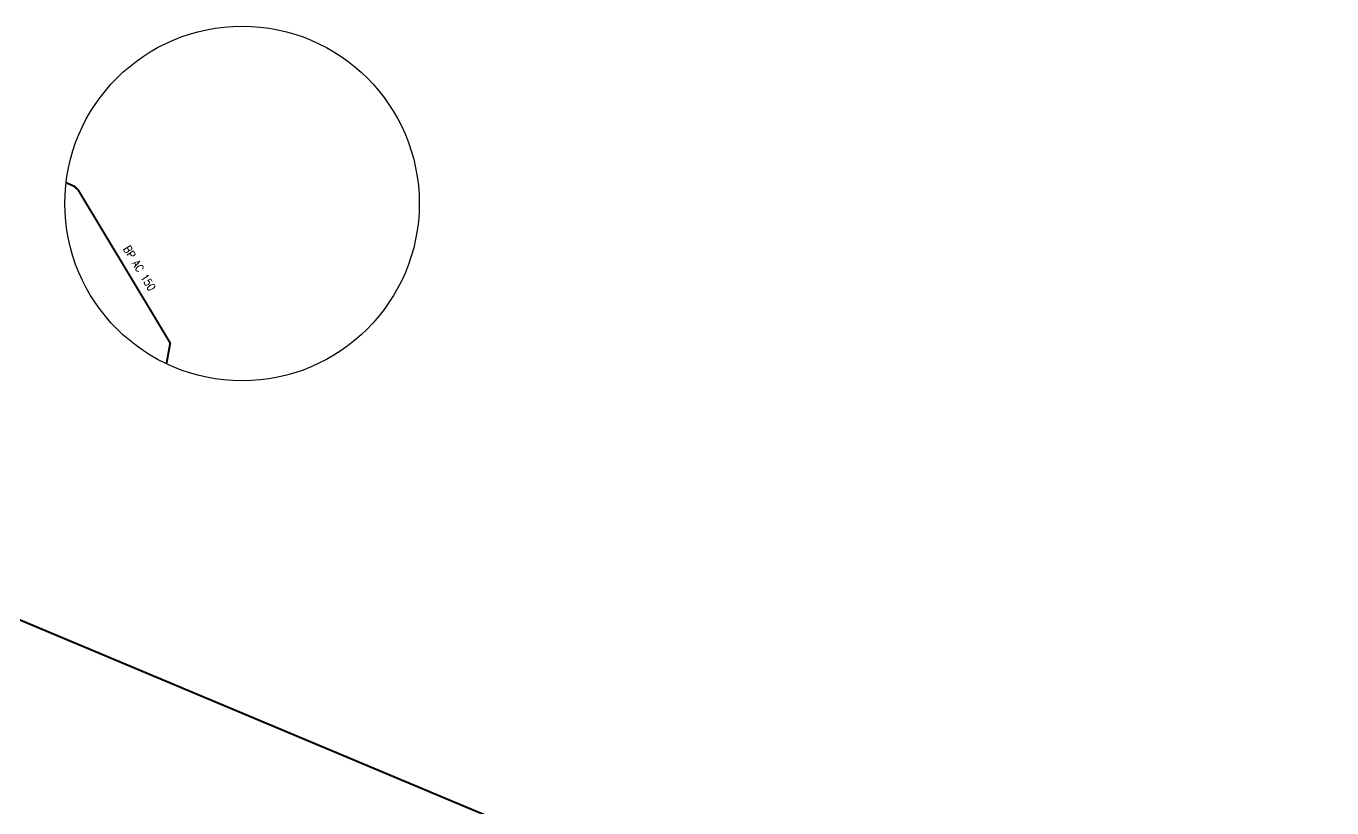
# Model space of a CAD drawing. Header units: millimetres. Extents: x 185000 to 186031, y 127990 to 129000.
# Drawn here: x 185553.7 to 185716.9, y 128877.6 to 128975.2 of the extents above; entities that cross this region are included whole.
import ezdxf
from ezdxf.enums import TextEntityAlignment as Align

# ---------------------------------------------------------------- set-up
doc = ezdxf.new("R2010")
doc.units = ezdxf.units.MM
doc.layers.add('G_120', color=4, linetype='CONTINUOUS')
doc.layers.add('G_900', color=7, linetype='CONTINUOUS')
doc.styles.get("Standard").update_dxf_attribs({"font": 'romans.shx', "width": 0.85})
doc.linetypes.add('G_typB_AP', pattern='A,5,-0.3,["o",Standard,S=1.5,R=0,X=0,Y=-0.5],-1.65', length=6.95)

msp = doc.modelspace()

# ---------------------------------------------------------------- linework, layer by layer
at = {"layer": 'G_120', "linetype": 'G_typB_AP', "ltscale": 0.5, "const_width": 0.25}
msp.add_lwpolyline([(185414.2, 128951.68), (185445.13, 128950.11), (185456.17, 128949.52), (185464.14, 128949.74), (185470.26, 128948.35), (185475.73, 128946.15), (185475.73, 128946.15), (185480.21, 128944.16), (185493.94, 128938.43), (185498.81, 128936.25), (185499.06, 128936.01), (185500.46, 128933.69), (185500.66, 128933.35), (185500.87, 128933), (185504.8, 128926.47), (185503.92, 128921.58), (185624.66, 128870.98), (185664.76, 128854.48), (185664.76, 128854.48), (185667.23, 128853.29), (185688.34, 128844.37), (185760.01, 128813.64)], dxfattribs=at)
at = {"layer": 'G_900', "color": 4, "linetype": 'Continuous', "ltscale": 0.5, "const_width": 0.25, "flags": 128}
msp.add_lwpolyline([(185558.73, 128955.63), (185559.75, 128955.19), (185560.25, 128954.71), (185571.74, 128935.62), (185571.27, 128933.02)], dxfattribs=at)
at = {"layer": 'G_900', "ltscale": 0.5}
msp.add_circle((185580.72, 128953.04), 22.14, dxfattribs=at)

# ---------------------------------------------------------------- texts
at = {"layer": 'G_900', "color": 4, "linetype": 'Continuous', "width": 0.85}
msp.add_text('BP AC 150', height=1, rotation=301.4968, dxfattribs=at).set_placement((185567.9, 128944.95), align=Align.MIDDLE)

doc.saveas('drawing.dxf')
